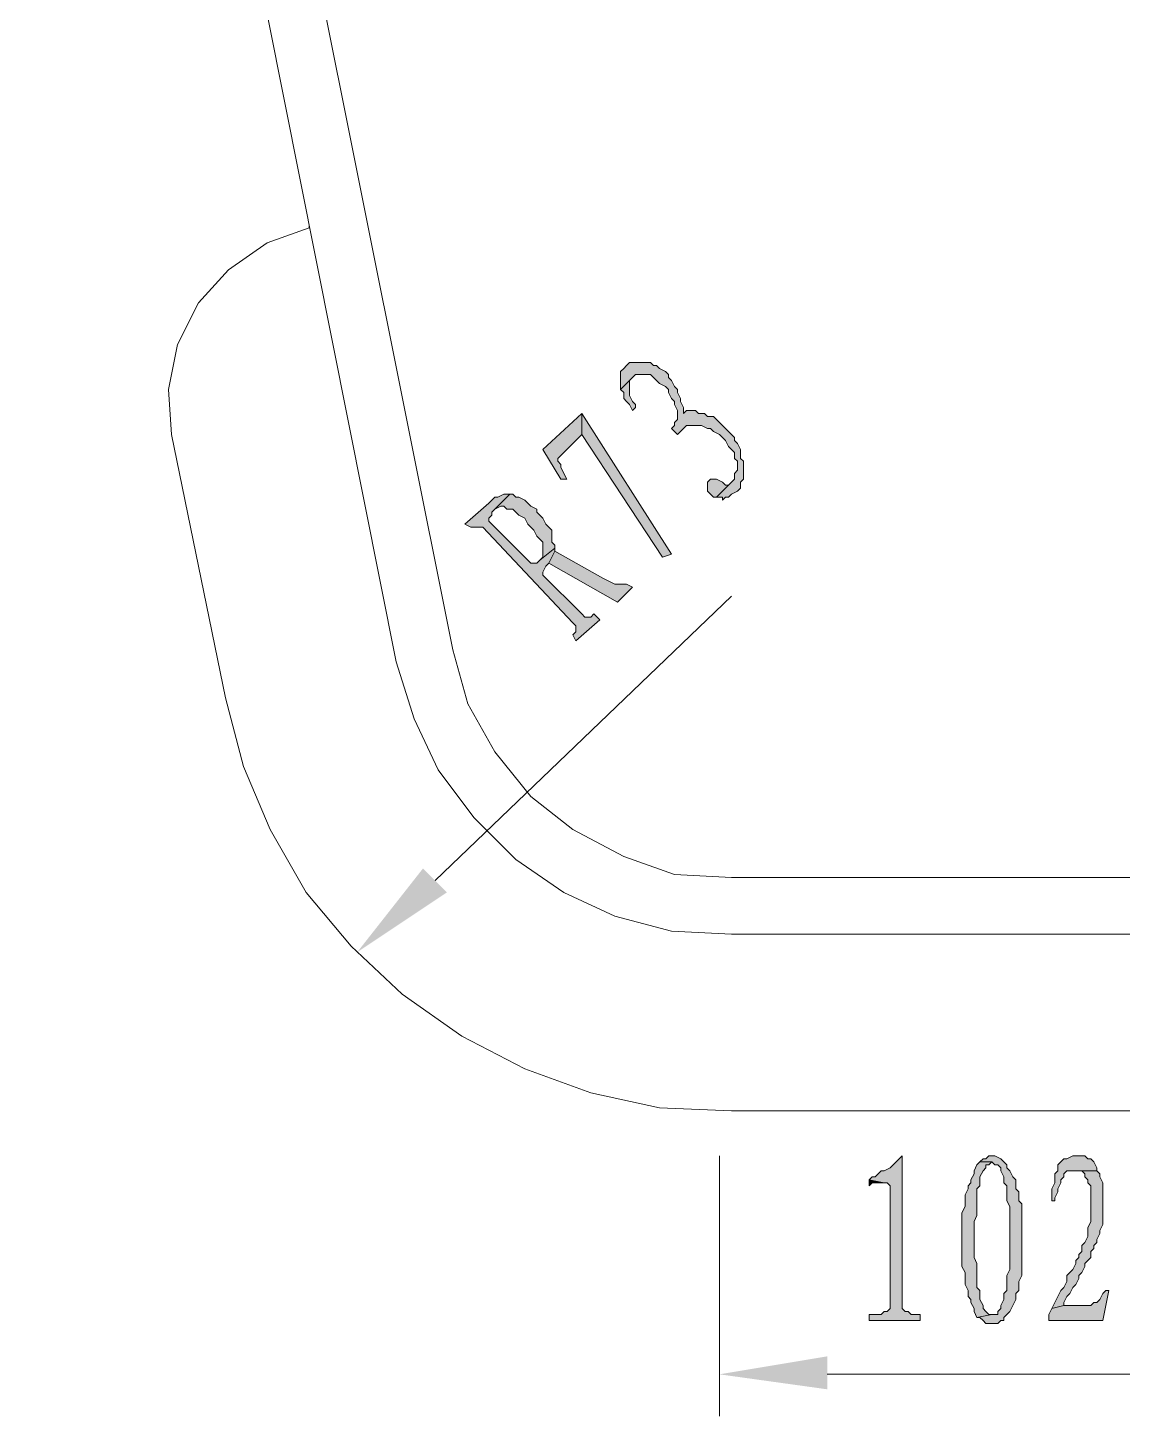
# Model space of a CAD drawing. Header units: inches. Extents: x 20 to 409, y 5 to 283.
# Drawn here: x 126.92 to 142.4, y 82.4 to 102.03 of the extents above; entities that cross this region are included whole.
import ezdxf

# ---------------------------------------------------------------- set-up
doc = ezdxf.new("R2010")
doc.units = ezdxf.units.IN
doc.header["$MEASUREMENT"] = 0
doc.layers.add('C00-00-00', color=7, linetype='Continuous')

msp = doc.modelspace()

# ---------------------------------------------------------------- hatches: boundary and pattern name
at = {"layer": 'C00-00-00'}
h = msp.add_hatch(color=0, dxfattribs=at)
h.dxf.hatch_style = 2
h.paths.add_polyline_path([(135.391, 97.257), (135.349, 97.215), (135.306, 97.173), (135.306, 96.919), (135.476, 97.088), (135.518, 97.13), (135.73, 97.13), (135.772, 97.088), (135.814, 97.046), (135.857, 97.003), (135.941, 96.961), (135.984, 96.919), (135.984, 96.876), (136.026, 96.792), (136.068, 96.749), (136.068, 96.707), (136.111, 96.622), (136.111, 96.538), (136.111, 96.495), (136.068, 96.453), (136.068, 96.411), (136.026, 96.368), (136.111, 96.284), (136.153, 96.326), (136.195, 96.368), (136.238, 96.411), (136.449, 96.411), (136.534, 96.368), (136.576, 96.368), (136.619, 96.326), (136.703, 96.284), (136.746, 96.241), (136.788, 96.199), (136.83, 96.114), (136.873, 96.072), (136.915, 96.03), (136.915, 95.945), (136.957, 95.903), (136.957, 95.776), (136.915, 95.733), (136.915, 95.649), (136.873, 95.606), (136.83, 95.564), (136.661, 95.395), (136.746, 95.395), (136.746, 95.352), (136.788, 95.395), (136.83, 95.395), (136.873, 95.437), (136.957, 95.479), (137, 95.522), (137, 95.606), (137.042, 95.649), (137.042, 95.903), (137, 95.945), (137, 96.072), (136.957, 96.157), (136.915, 96.199), (136.915, 96.241), (136.873, 96.284), (136.83, 96.326), (136.746, 96.411), (136.703, 96.453), (136.661, 96.495), (136.619, 96.538), (136.534, 96.538), (136.492, 96.58), (136.407, 96.58), (136.365, 96.622), (136.238, 96.622), (136.195, 96.58), (136.195, 96.665), (136.153, 96.749), (136.153, 96.792), (136.111, 96.876), (136.111, 96.919), (136.068, 96.961), (136.026, 97.046), (135.984, 97.088), (135.984, 97.13), (135.941, 97.173), (135.857, 97.215), (135.814, 97.257), (135.772, 97.257), (135.73, 97.3), (135.433, 97.3)])
h = msp.add_hatch(color=0, dxfattribs=at)
h.dxf.hatch_style = 2
h.paths.add_polyline_path([(135.306, 96.919), (135.349, 96.876), (135.349, 96.792), (135.391, 96.749), (135.433, 96.707), (135.476, 96.622), (135.518, 96.665), (135.518, 96.707), (135.476, 96.749), (135.433, 96.834), (135.433, 97.046), (135.476, 97.088)])
h = msp.add_hatch(color=0, dxfattribs=at)
h.dxf.hatch_style = 2
h.paths.add_polyline_path([(134.756, 96.58), (134.206, 96.072), (134.46, 95.649), (134.544, 95.649), (134.502, 95.733), (134.46, 95.818), (134.46, 95.86), (134.417, 95.903), (134.417, 95.945), (134.46, 95.987), (134.502, 96.03), (134.756, 96.284)])
h = msp.add_hatch(color=0, dxfattribs=at)
h.dxf.hatch_style = 2
h.paths.add_polyline_path([(134.756, 96.58), (134.756, 96.284), (135.899, 94.548), (136.026, 94.59)])
h = msp.add_hatch(color=0, dxfattribs=at)
h.dxf.hatch_style = 2
h.paths.add_polyline_path([(136.534, 95.606), (136.534, 95.479), (136.576, 95.437), (136.619, 95.395), (136.661, 95.395), (136.83, 95.564), (136.788, 95.564), (136.746, 95.606), (136.661, 95.649), (136.576, 95.649)])
h = msp.add_hatch(color=0, dxfattribs=at)
h.dxf.hatch_style = 2
h.paths.add_polyline_path([(133.444, 95.31), (133.105, 95.014), (133.19, 94.971), (133.359, 94.971), (134.629, 93.617), (134.671, 93.574), (134.671, 93.49), (134.629, 93.447), (134.671, 93.363), (135.01, 93.659), (134.925, 93.744), (134.883, 93.701), (134.798, 93.701), (134.756, 93.744), (134.206, 94.294), (134.206, 94.336), (134.248, 94.421), (134.29, 94.463), (134.375, 94.633), (134.375, 94.675), (134.163, 94.506), (134.121, 94.463), (134.036, 94.463), (133.444, 95.056), (133.444, 95.098), (133.486, 95.141), (133.486, 95.183), (133.74, 95.437), (133.655, 95.437), (133.571, 95.395), (133.528, 95.395), (133.486, 95.352)])
h = msp.add_hatch(color=0, dxfattribs=at)
h.dxf.hatch_style = 2
h.paths.add_polyline_path([(133.74, 95.437), (133.486, 95.183), (133.528, 95.225), (133.613, 95.268), (133.655, 95.268), (133.698, 95.225), (133.782, 95.225), (133.825, 95.183), (133.867, 95.141), (133.952, 95.098), (133.994, 95.014), (134.036, 94.971), (134.079, 94.929), (134.121, 94.844), (134.163, 94.802), (134.206, 94.76), (134.206, 94.548), (134.163, 94.506), (134.375, 94.675), (134.375, 94.717), (134.333, 94.76), (134.333, 94.844), (134.333, 94.929), (134.29, 94.971), (134.248, 95.014), (134.206, 95.098), (134.163, 95.141), (134.121, 95.183), (134.121, 95.225), (134.036, 95.268), (133.994, 95.31), (133.952, 95.352), (133.867, 95.395), (133.825, 95.395), (133.782, 95.437)])
h = msp.add_hatch(color=0, dxfattribs=at)
h.dxf.hatch_style = 2
h.paths.add_polyline_path([(134.375, 94.633), (134.29, 94.463), (135.264, 93.913), (135.476, 94.125), (135.391, 94.167), (135.222, 94.167), (135.137, 94.209), (135.052, 94.252)])
h = msp.add_hatch(color=0, dxfattribs=at)
h.dxf.hatch_style = 2
h.paths.add_polyline_path([(132.512, 90.145), (132.851, 89.807), (131.581, 88.96)])
h = msp.add_hatch(color=0, dxfattribs=at)
h.dxf.hatch_style = 2
h.paths.add_polyline_path([(139.286, 86.081), (139.243, 86.039), (139.201, 85.997), (139.159, 85.954), (139.116, 85.912), (139.032, 85.87), (138.989, 85.87), (138.947, 85.827), (138.905, 85.785), (138.862, 85.785), (138.82, 85.743), (139.032, 85.7), (139.074, 85.7), (139.116, 85.658), (139.116, 83.922), (139.074, 83.88), (139.032, 83.88), (138.989, 83.838), (138.82, 83.838), (138.82, 83.753), (139.54, 83.753), (139.54, 83.838), (139.413, 83.838), (139.37, 83.88), (139.328, 83.88), (139.286, 83.922)])
h = msp.add_hatch(color=0, dxfattribs=at)
h.dxf.hatch_style = 2
h.paths.add_polyline_path([(140.556, 86.081), (140.513, 86.081), (140.471, 86.039), (140.429, 86.039), (140.386, 85.997), (140.556, 85.997), (140.598, 85.954), (140.64, 85.954), (140.683, 85.912), (140.683, 85.87), (140.725, 85.785), (140.725, 85.7), (140.767, 85.658), (140.767, 85.446), (140.81, 85.362), (140.81, 84.896), (140.81, 84.854), (140.81, 84.473), (140.767, 84.388), (140.767, 84.176), (140.725, 84.134), (140.725, 84.049), (140.683, 83.965), (140.683, 83.922), (140.64, 83.88), (140.64, 83.838), (140.598, 83.838), (140.556, 83.838), (140.344, 83.795), (140.386, 83.795), (140.429, 83.753), (140.471, 83.711), (140.64, 83.711), (140.683, 83.753), (140.725, 83.753), (140.725, 83.795), (140.767, 83.838), (140.81, 83.88), (140.852, 83.965), (140.894, 84.049), (140.894, 84.134), (140.937, 84.176), (140.937, 84.303), (140.979, 84.388), (140.979, 85.404), (140.937, 85.446), (140.937, 85.573), (140.894, 85.616), (140.894, 85.743), (140.852, 85.785), (140.81, 85.87), (140.767, 85.912), (140.767, 85.954), (140.725, 85.997), (140.683, 86.039), (140.598, 86.081)])
h = msp.add_hatch(color=0, dxfattribs=at)
h.dxf.hatch_style = 2
h.paths.add_polyline_path([(141.783, 86.081), (141.699, 86.081), (141.614, 86.039), (141.572, 86.039), (141.529, 85.997), (141.487, 85.954), (141.487, 85.87), (141.445, 85.827), (141.445, 85.7), (141.402, 85.616), (141.402, 85.446), (141.445, 85.446), (141.445, 85.489), (141.487, 85.573), (141.487, 85.616), (141.529, 85.7), (141.529, 85.743), (141.572, 85.785), (141.572, 85.827), (141.614, 85.87), (141.656, 85.87), (141.741, 85.87), (142.037, 85.87), (142.037, 85.912), (141.995, 85.997), (141.953, 86.039), (141.91, 86.039), (141.868, 86.081)])
h = msp.add_hatch(color=0, dxfattribs=at)
h.dxf.hatch_style = 2
h.paths.add_polyline_path([(140.386, 85.997), (140.344, 85.954), (140.302, 85.87), (140.302, 85.827), (140.259, 85.743), (140.259, 85.7), (140.217, 85.658), (140.217, 85.616), (140.175, 85.531), (140.175, 85.362), (140.132, 85.277), (140.132, 84.515), (140.175, 84.43), (140.175, 84.303), (140.175, 84.261), (140.217, 84.176), (140.217, 84.092), (140.259, 84.049), (140.259, 84.007), (140.302, 83.922), (140.302, 83.88), (140.344, 83.795), (140.556, 83.838), (140.513, 83.838), (140.471, 83.88), (140.429, 83.922), (140.429, 83.965), (140.386, 84.049), (140.386, 84.176), (140.344, 84.219), (140.344, 84.557), (140.302, 84.642), (140.302, 85.15), (140.344, 85.235), (140.344, 85.616), (140.386, 85.658), (140.386, 85.785), (140.429, 85.87), (140.471, 85.912), (140.471, 85.954), (140.513, 85.954), (140.556, 85.997)])
h = msp.add_hatch(color=0, dxfattribs=at)
h.dxf.hatch_style = 2
h.paths.add_polyline_path([(142.037, 85.87), (141.741, 85.87), (141.826, 85.87), (141.868, 85.827), (141.868, 85.785), (141.91, 85.743), (141.91, 85.7), (141.953, 85.658), (141.953, 85.15), (141.91, 85.065), (141.91, 84.938), (141.868, 84.854), (141.826, 84.811), (141.826, 84.727), (141.783, 84.684), (141.783, 84.642), (141.741, 84.6), (141.741, 84.557), (141.699, 84.473), (141.656, 84.43), (141.614, 84.388), (141.614, 84.303), (141.572, 84.219), (141.529, 84.176), (141.487, 84.092), (141.445, 84.007), (141.402, 83.922), (141.572, 83.965), (141.572, 84.007), (141.614, 84.092), (141.656, 84.134), (141.699, 84.219), (141.741, 84.261), (141.783, 84.346), (141.783, 84.388), (141.826, 84.43), (141.868, 84.515), (141.868, 84.557), (141.91, 84.6), (141.953, 84.642), (141.953, 84.727), (141.995, 84.769), (141.995, 84.811), (142.037, 84.854), (142.037, 84.896), (142.08, 84.981), (142.08, 85.023), (142.122, 85.108), (142.122, 85.7), (142.08, 85.785), (142.08, 85.827)])
h = msp.add_hatch(color=0, dxfattribs=at)
h.dxf.hatch_style = 2
h.paths.add_polyline_path([(138.82, 85.743), (138.82, 85.658), (138.862, 85.7), (139.032, 85.7)])
h = msp.add_hatch(color=0, dxfattribs=at)
h.dxf.hatch_style = 2
h.paths.add_polyline_path([(142.207, 84.176), (142.164, 84.176), (142.122, 84.134), (142.08, 84.049), (142.037, 84.007), (141.995, 84.007), (141.953, 83.965), (141.572, 83.965), (141.402, 83.922), (141.36, 83.838), (141.36, 83.753), (142.122, 83.753)])
h = msp.add_hatch(color=0, dxfattribs=at)
h.dxf.hatch_style = 2
h.paths.add_polyline_path([(138.227, 83.245), (138.227, 82.779), (136.703, 82.991)])

# ---------------------------------------------------------------- linework, layer by layer
at = {"layer": 'C00-00-00', "color": 0, "lineweight": 0}
for points in [[(126.924, 119.228), (132.131, 93.066)], [(127.729, 119.228), (132.936, 93.236), (133.147, 92.474), (133.528, 91.796), (134.036, 91.161), (134.629, 90.696), (135.349, 90.315), (136.068, 90.061), (136.873, 90.018)], [(130.904, 99.205), (130.311, 98.993), (129.761, 98.612), (129.337, 98.146), (129.041, 97.554), (128.914, 96.919), (128.956, 96.284)], [(130.904, 99.205), (130.904, 99.247)], [(128.956, 96.284), (129.718, 92.558)], [(136.873, 93.998), (132.682, 89.976)], [(132.131, 93.066), (132.385, 92.262), (132.724, 91.542), (133.232, 90.865), (133.825, 90.272), (134.502, 89.807), (135.222, 89.468), (136.026, 89.256), (136.873, 89.214)], [(129.718, 92.558), (129.972, 91.585), (130.353, 90.696), (130.861, 89.807), (131.496, 89.045), (132.216, 88.367), (133.063, 87.775), (133.952, 87.309), (134.883, 86.97), (135.857, 86.759), (136.873, 86.716)], [(136.873, 86.716), (146.99, 86.716), (148.006, 86.759), (148.98, 86.97), (149.911, 87.309), (150.8, 87.775), (151.605, 88.367), (152.367, 89.045), (152.959, 89.807), (153.51, 90.696), (153.891, 91.585), (154.145, 92.558)], [(136.873, 90.018), (146.99, 90.018)], [(136.873, 89.214), (146.99, 89.214)], [(136.703, 86.081), (136.703, 82.398)], [(138.227, 82.991), (145.509, 82.991)]]:
    msp.add_lwpolyline(points, dxfattribs=at)
for points in [[(135.391, 97.257), (135.349, 97.215), (135.306, 97.173), (135.306, 96.919), (135.476, 97.088), (135.518, 97.13), (135.73, 97.13), (135.772, 97.088), (135.814, 97.046), (135.857, 97.003), (135.941, 96.961), (135.984, 96.919), (135.984, 96.876), (136.026, 96.792), (136.068, 96.749), (136.068, 96.707), (136.111, 96.622), (136.111, 96.538), (136.111, 96.495), (136.068, 96.453), (136.068, 96.411), (136.026, 96.368), (136.111, 96.284), (136.153, 96.326), (136.195, 96.368), (136.238, 96.411), (136.449, 96.411), (136.534, 96.368), (136.576, 96.368), (136.619, 96.326), (136.703, 96.284), (136.746, 96.241), (136.788, 96.199), (136.83, 96.114), (136.873, 96.072), (136.915, 96.03), (136.915, 95.945), (136.957, 95.903), (136.957, 95.776), (136.915, 95.733), (136.915, 95.649), (136.873, 95.606), (136.83, 95.564), (136.661, 95.395), (136.746, 95.395), (136.746, 95.352), (136.788, 95.395), (136.83, 95.395), (136.873, 95.437), (136.957, 95.479), (137, 95.522), (137, 95.606), (137.042, 95.649), (137.042, 95.903), (137, 95.945), (137, 96.072), (136.957, 96.157), (136.915, 96.199), (136.915, 96.241), (136.873, 96.284), (136.83, 96.326), (136.746, 96.411), (136.703, 96.453), (136.661, 96.495), (136.619, 96.538), (136.534, 96.538), (136.492, 96.58), (136.407, 96.58), (136.365, 96.622), (136.238, 96.622), (136.195, 96.58), (136.195, 96.665), (136.153, 96.749), (136.153, 96.792), (136.111, 96.876), (136.111, 96.919), (136.068, 96.961), (136.026, 97.046), (135.984, 97.088), (135.984, 97.13), (135.941, 97.173), (135.857, 97.215), (135.814, 97.257), (135.772, 97.257), (135.73, 97.3), (135.433, 97.3)], [(135.306, 96.919), (135.349, 96.876), (135.349, 96.792), (135.391, 96.749), (135.433, 96.707), (135.476, 96.622), (135.518, 96.665), (135.518, 96.707), (135.476, 96.749), (135.433, 96.834), (135.433, 97.046), (135.476, 97.088)], [(134.756, 96.58), (134.206, 96.072), (134.46, 95.649), (134.544, 95.649), (134.502, 95.733), (134.46, 95.818), (134.46, 95.86), (134.417, 95.903), (134.417, 95.945), (134.46, 95.987), (134.502, 96.03), (134.756, 96.284)], [(134.756, 96.58), (134.756, 96.284), (135.899, 94.548), (136.026, 94.59)], [(136.534, 95.606), (136.534, 95.479), (136.576, 95.437), (136.619, 95.395), (136.661, 95.395), (136.83, 95.564), (136.788, 95.564), (136.746, 95.606), (136.661, 95.649), (136.576, 95.649)], [(133.444, 95.31), (133.105, 95.014), (133.19, 94.971), (133.359, 94.971), (134.629, 93.617), (134.671, 93.574), (134.671, 93.49), (134.629, 93.447), (134.671, 93.363), (135.01, 93.659), (134.925, 93.744), (134.883, 93.701), (134.798, 93.701), (134.756, 93.744), (134.206, 94.294), (134.206, 94.336), (134.248, 94.421), (134.29, 94.463), (134.375, 94.633), (134.375, 94.675), (134.163, 94.506), (134.121, 94.463), (134.036, 94.463), (133.444, 95.056), (133.444, 95.098), (133.486, 95.141), (133.486, 95.183), (133.74, 95.437), (133.655, 95.437), (133.571, 95.395), (133.528, 95.395), (133.486, 95.352)], [(133.74, 95.437), (133.486, 95.183), (133.528, 95.225), (133.613, 95.268), (133.655, 95.268), (133.698, 95.225), (133.782, 95.225), (133.825, 95.183), (133.867, 95.141), (133.952, 95.098), (133.994, 95.014), (134.036, 94.971), (134.079, 94.929), (134.121, 94.844), (134.163, 94.802), (134.206, 94.76), (134.206, 94.548), (134.163, 94.506), (134.375, 94.675), (134.375, 94.717), (134.333, 94.76), (134.333, 94.844), (134.333, 94.929), (134.29, 94.971), (134.248, 95.014), (134.206, 95.098), (134.163, 95.141), (134.121, 95.183), (134.121, 95.225), (134.036, 95.268), (133.994, 95.31), (133.952, 95.352), (133.867, 95.395), (133.825, 95.395), (133.782, 95.437)], [(134.375, 94.633), (134.29, 94.463), (135.264, 93.913), (135.476, 94.125), (135.391, 94.167), (135.222, 94.167), (135.137, 94.209), (135.052, 94.252)], [(139.286, 86.081), (139.243, 86.039), (139.201, 85.997), (139.159, 85.954), (139.116, 85.912), (139.032, 85.87), (138.989, 85.87), (138.947, 85.827), (138.905, 85.785), (138.862, 85.785), (138.82, 85.743), (139.032, 85.7), (139.074, 85.7), (139.116, 85.658), (139.116, 83.922), (139.074, 83.88), (139.032, 83.88), (138.989, 83.838), (138.82, 83.838), (138.82, 83.753), (139.54, 83.753), (139.54, 83.838), (139.413, 83.838), (139.37, 83.88), (139.328, 83.88), (139.286, 83.922)], [(140.556, 86.081), (140.513, 86.081), (140.471, 86.039), (140.429, 86.039), (140.386, 85.997), (140.556, 85.997), (140.598, 85.954), (140.64, 85.954), (140.683, 85.912), (140.683, 85.87), (140.725, 85.785), (140.725, 85.7), (140.767, 85.658), (140.767, 85.446), (140.81, 85.362), (140.81, 84.896), (140.81, 84.854), (140.81, 84.473), (140.767, 84.388), (140.767, 84.176), (140.725, 84.134), (140.725, 84.049), (140.683, 83.965), (140.683, 83.922), (140.64, 83.88), (140.64, 83.838), (140.598, 83.838), (140.556, 83.838), (140.344, 83.795), (140.386, 83.795), (140.429, 83.753), (140.471, 83.711), (140.64, 83.711), (140.683, 83.753), (140.725, 83.753), (140.725, 83.795), (140.767, 83.838), (140.81, 83.88), (140.852, 83.965), (140.894, 84.049), (140.894, 84.134), (140.937, 84.176), (140.937, 84.303), (140.979, 84.388), (140.979, 85.404), (140.937, 85.446), (140.937, 85.573), (140.894, 85.616), (140.894, 85.743), (140.852, 85.785), (140.81, 85.87), (140.767, 85.912), (140.767, 85.954), (140.725, 85.997), (140.683, 86.039), (140.598, 86.081)], [(141.783, 86.081), (141.699, 86.081), (141.614, 86.039), (141.572, 86.039), (141.529, 85.997), (141.487, 85.954), (141.487, 85.87), (141.445, 85.827), (141.445, 85.7), (141.402, 85.616), (141.402, 85.446), (141.445, 85.446), (141.445, 85.489), (141.487, 85.573), (141.487, 85.616), (141.529, 85.7), (141.529, 85.743), (141.572, 85.785), (141.572, 85.827), (141.614, 85.87), (141.656, 85.87), (141.741, 85.87), (142.037, 85.87), (142.037, 85.912), (141.995, 85.997), (141.953, 86.039), (141.91, 86.039), (141.868, 86.081)], [(140.386, 85.997), (140.344, 85.954), (140.302, 85.87), (140.302, 85.827), (140.259, 85.743), (140.259, 85.7), (140.217, 85.658), (140.217, 85.616), (140.175, 85.531), (140.175, 85.362), (140.132, 85.277), (140.132, 84.515), (140.175, 84.43), (140.175, 84.303), (140.175, 84.261), (140.217, 84.176), (140.217, 84.092), (140.259, 84.049), (140.259, 84.007), (140.302, 83.922), (140.302, 83.88), (140.344, 83.795), (140.556, 83.838), (140.513, 83.838), (140.471, 83.88), (140.429, 83.922), (140.429, 83.965), (140.386, 84.049), (140.386, 84.176), (140.344, 84.219), (140.344, 84.557), (140.302, 84.642), (140.302, 85.15), (140.344, 85.235), (140.344, 85.616), (140.386, 85.658), (140.386, 85.785), (140.429, 85.87), (140.471, 85.912), (140.471, 85.954), (140.513, 85.954), (140.556, 85.997)], [(142.037, 85.87), (141.741, 85.87), (141.826, 85.87), (141.868, 85.827), (141.868, 85.785), (141.91, 85.743), (141.91, 85.7), (141.953, 85.658), (141.953, 85.15), (141.91, 85.065), (141.91, 84.938), (141.868, 84.854), (141.826, 84.811), (141.826, 84.727), (141.783, 84.684), (141.783, 84.642), (141.741, 84.6), (141.741, 84.557), (141.699, 84.473), (141.656, 84.43), (141.614, 84.388), (141.614, 84.303), (141.572, 84.219), (141.529, 84.176), (141.487, 84.092), (141.445, 84.007), (141.402, 83.922), (141.572, 83.965), (141.572, 84.007), (141.614, 84.092), (141.656, 84.134), (141.699, 84.219), (141.741, 84.261), (141.783, 84.346), (141.783, 84.388), (141.826, 84.43), (141.868, 84.515), (141.868, 84.557), (141.91, 84.6), (141.953, 84.642), (141.953, 84.727), (141.995, 84.769), (141.995, 84.811), (142.037, 84.854), (142.037, 84.896), (142.08, 84.981), (142.08, 85.023), (142.122, 85.108), (142.122, 85.7), (142.08, 85.785), (142.08, 85.827)], [(138.82, 85.743), (138.82, 85.658), (138.862, 85.7), (139.032, 85.7)], [(142.207, 84.176), (142.164, 84.176), (142.122, 84.134), (142.08, 84.049), (142.037, 84.007), (141.995, 84.007), (141.953, 83.965), (141.572, 83.965), (141.402, 83.922), (141.36, 83.838), (141.36, 83.753), (142.122, 83.753)]]:
    msp.add_lwpolyline(points, close=True, dxfattribs=at)

doc.saveas('drawing.dxf')
